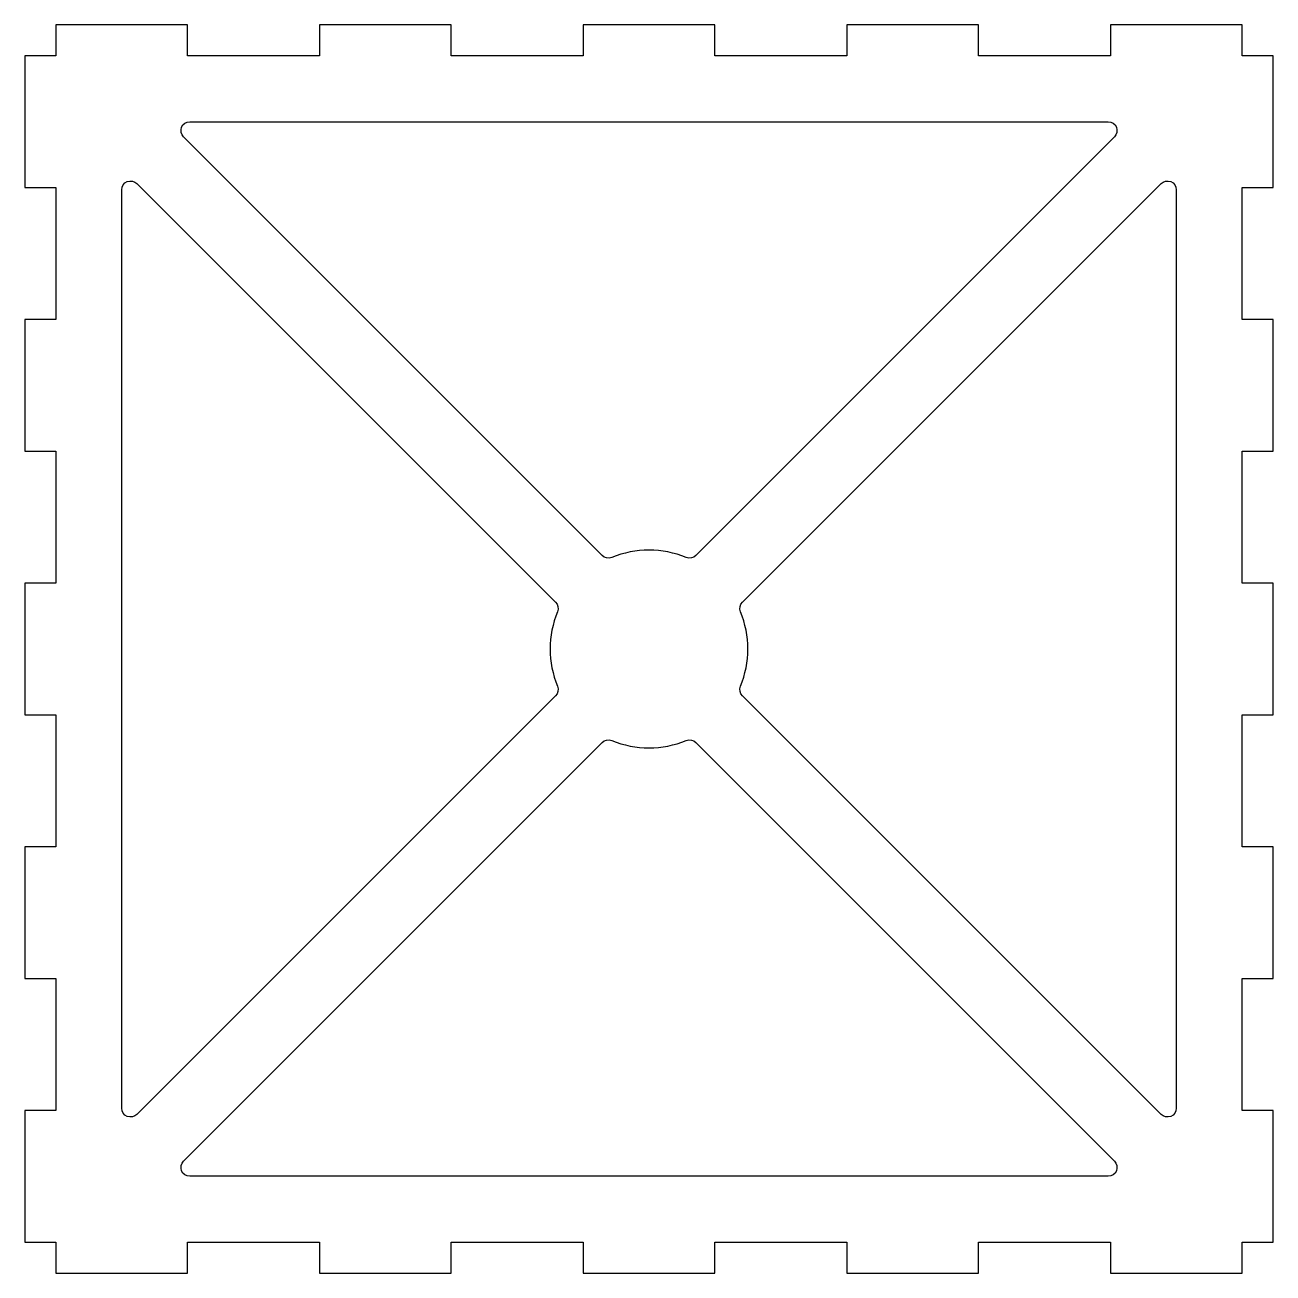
# Model space of a CAD drawing. Header units: inches. Extents: x -18.5 to 0.5, y -18.5 to 0.5.
import ezdxf

# ---------------------------------------------------------------- set-up
doc = ezdxf.new("R2010")
doc.units = ezdxf.units.IN
doc.header["$MEASUREMENT"] = 0

msp = doc.modelspace()

# ---------------------------------------------------------------- linework, layer by layer
msp.add_lwpolyline([(0.469, 0), (0, 0), (0, 0.469), (-2, 0.469), (-2, 0), (-4, 0), (-4, 0.469), (-6, 0.469), (-6, 0), (-8, 0), (-8, 0.469), (-10, 0.469), (-10, 0), (-12, 0), (-12, 0.469), (-14, 0.469), (-14, 0), (-16, 0), (-16, 0.469), (-18, 0.469), (-18, 0), (-18.469, 0), (-18.469, -2), (-18, -2), (-18, -4), (-18.469, -4), (-18.469, -6), (-18, -6), (-18, -8), (-18.469, -8), (-18.469, -10), (-18, -10), (-18, -12), (-18.469, -12), (-18.469, -14), (-18, -14), (-18, -16), (-18.469, -16), (-18.469, -18), (-18, -18), (-18, -18.469), (-16, -18.469), (-16, -18), (-14, -18), (-14, -18.469), (-12, -18.469), (-12, -18), (-10, -18), (-10, -18.469), (-8, -18.469), (-8, -18), (-6, -18), (-6, -18.469), (-4, -18.469), (-4, -18), (-2, -18), (-2, -18.469), (0, -18.469), (0, -18), (0.469, -18), (0.469, -16), (0, -16), (0, -14), (0.469, -14), (0.469, -12), (0, -12), (0, -10), (0.469, -10), (0.469, -8), (0, -8), (0, -6), (0.469, -6), (0.469, -4), (0, -4), (0, -2), (0.469, -2)], close=True)
for points in [[(-1.938, -1.23), (-8.288, -7.581, -0.301662), (-8.435, -7.611, 0.195706), (-9.565, -7.611, -0.301662), (-9.712, -7.581), (-16.062, -1.23, -0.668179), (-15.967, -1), (-2.033, -1, -0.668179)], [(-17, -15.967), (-17, -2.033, -0.668179), (-16.77, -1.938), (-10.419, -8.288, -0.301662), (-10.389, -8.435, 0.195706), (-10.389, -9.565, -0.301662), (-10.419, -9.712), (-16.77, -16.062, -0.668179)], [(-7.611, -9.565, 0.195706), (-7.611, -8.435, -0.301662), (-7.581, -8.288), (-1.23, -1.938, -0.668179), (-1, -2.033), (-1, -15.967, -0.668179), (-1.23, -16.062), (-7.581, -9.712, -0.301662)], [(-16.062, -16.77), (-9.712, -10.419, -0.301662), (-9.565, -10.389, 0.195706), (-8.435, -10.389, -0.301662), (-8.288, -10.419), (-1.938, -16.77, -0.668179), (-2.033, -17), (-15.967, -17, -0.668179)]]:
    msp.add_lwpolyline(points, format="xyb", close=True)

doc.saveas('drawing.dxf')
